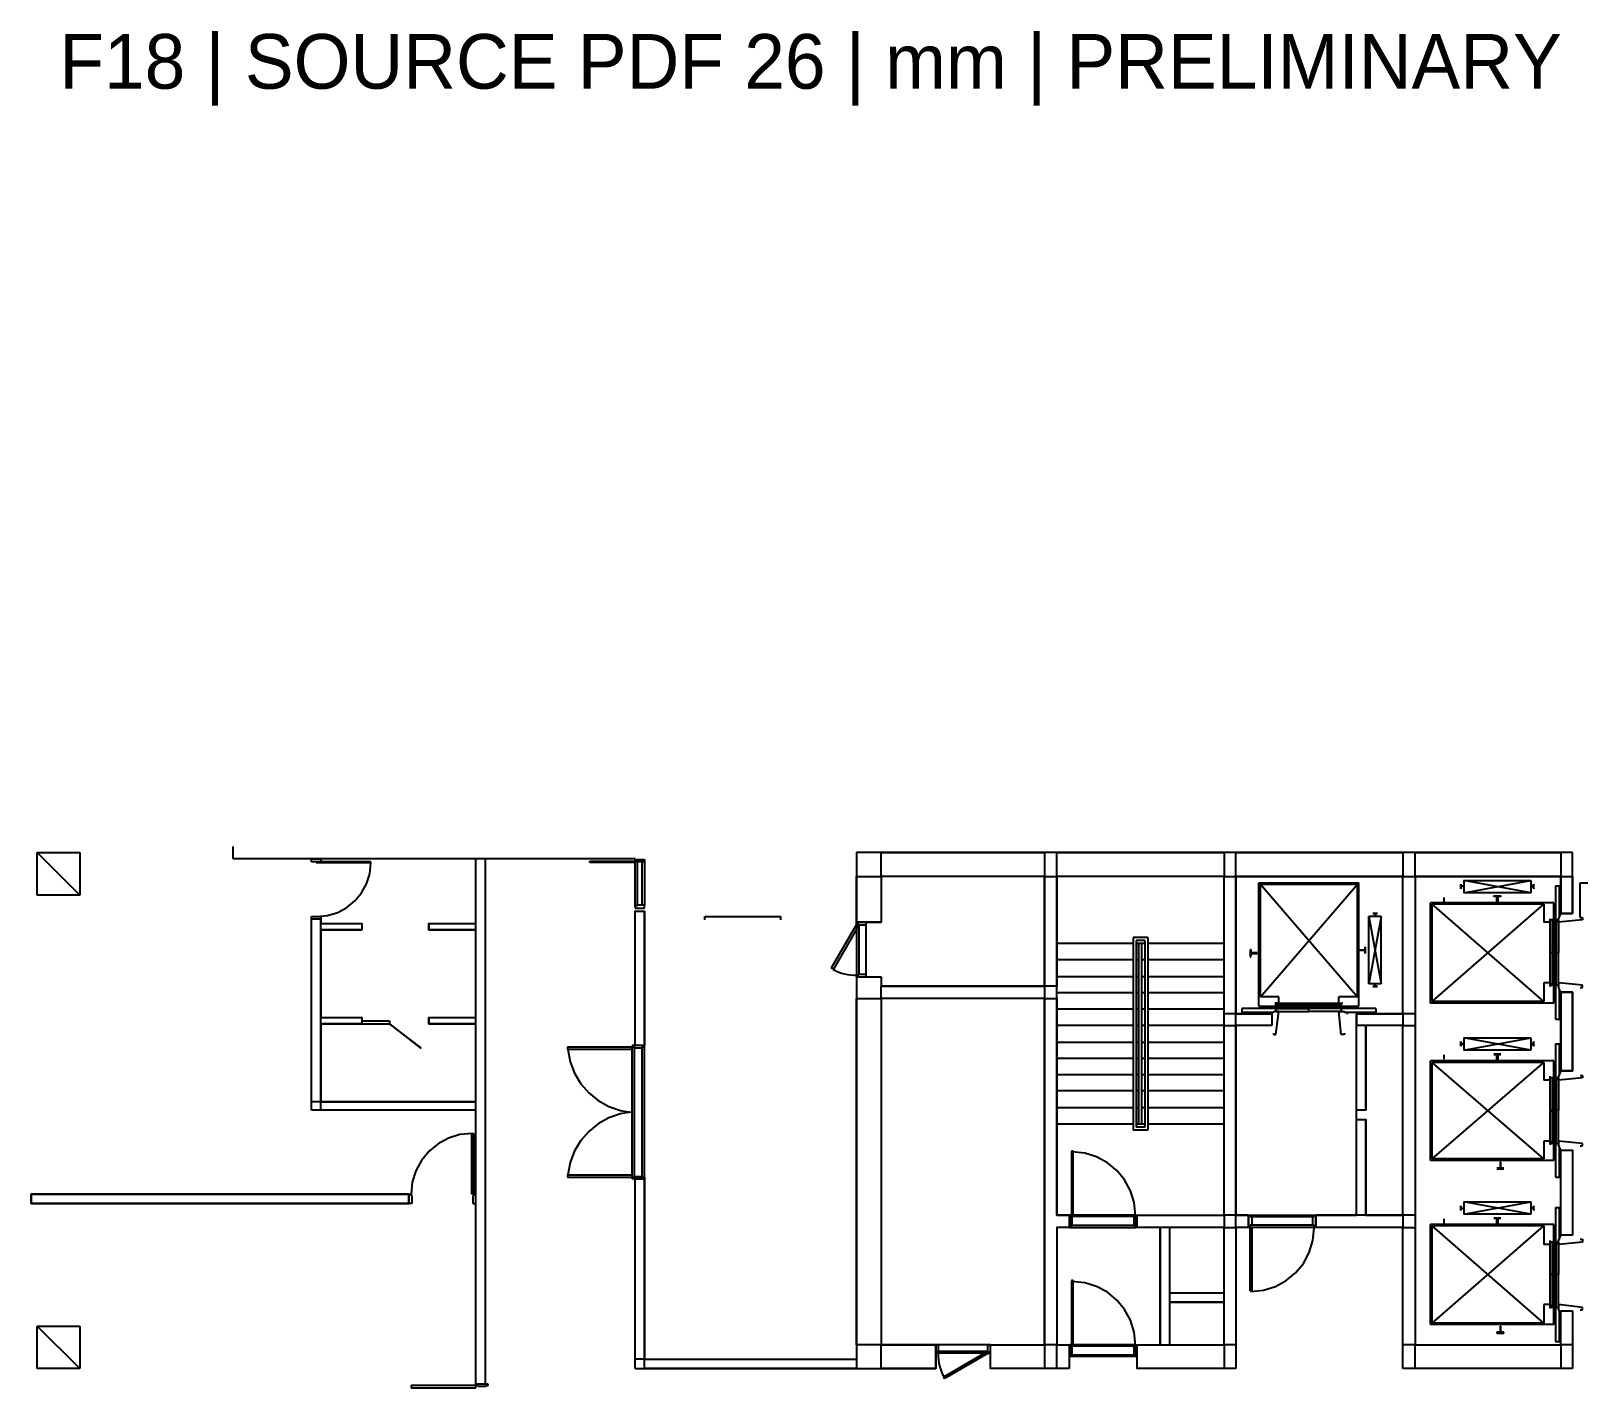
# Model space of a CAD drawing. Header units: millimetres. Extents: x -1062 to 473405, y -148599 to 38948.
# Drawn here: x 279535 to 305175, y -133395 to -111052 of the extents above; entities that cross this region are included whole.
import ezdxf

# ---------------------------------------------------------------- set-up
doc = ezdxf.new("R2010")
doc.units = ezdxf.units.MM
for name, color, linetype in [('COLUMN', 1, 'Continuous'), ('CORE_REF', 8, 'Continuous'), ('DOOR', 3, 'Continuous'), ('TITLE', 2, 'Continuous'), ('WALL', 7, 'Continuous'), ('WINDOW', 4, 'Continuous')]:
    doc.layers.add(name, color=color, linetype=linetype)

msp = doc.modelspace()

# ---------------------------------------------------------------- linework, layer by layer
at = {"layer": 'COLUMN'}
for p, q in [((280334.3, -125279), (279636.1, -124580.5)), ((279636.1, -124580.5), (280334.3, -124580.5)), ((279636.1, -125279), (279636.1, -124580.5)), ((280334.3, -124580.5), (280334.3, -125279)), ((280334.3, -125279), (279636.1, -125279)), ((280334.3, -133077.6), (279636.1, -132379.1)), ((279636.1, -132379.1), (280334.3, -132379.1)), ((279636.1, -133077.6), (279636.1, -132379.1)), ((280334.3, -132379.1), (280334.3, -133077.6)), ((280334.3, -133077.6), (279636.1, -133077.6))]:
    msp.add_line(p, q, dxfattribs=at)
at = {"layer": 'CORE_REF'}
for p, q in [((299754.9, -127108), (299754.9, -125075.8)), ((299754.9, -125075.8), (301405, -125075.8)), ((299780.3, -126955.6), (299780.3, -125101.2)), ((299780.3, -125101.2), (301379.6, -125101.2)), ((299780.3, -126955.6), (301379.6, -125101.2)), ((299780.3, -125101.2), (301379.6, -126955.6)), ((301379.6, -126955.6), (301379.6, -125101.2)), ((301405, -127108), (301405, -125075.8)), ((303080.5, -125177.4), (303080.5, -125101.2)), ((303080.5, -125101.2), (303080.5, -125126.6)), ((303131.3, -125037.7), (303131.3, -125240.9)), ((304235.6, -125240.9), (303131.3, -125037.7)), ((303131.3, -125037.7), (304235.6, -125037.7)), ((303131.3, -125240.9), (304235.6, -125037.7)), ((304235.6, -125037.7), (304235.6, -125240.9)), ((304286.4, -125101.2), (304273.7, -125126.6)), ((304286.4, -125177.4), (304286.4, -125101.2)), ((302801.3, -125317.1), (302801.3, -125393.3)), ((303080.5, -125126.6), (303093.2, -125126.6)), ((303093.2, -125139.3), (303080.5, -125139.3)), ((303080.5, -125139.3), (303080.5, -125177.4)), ((303105.9, -125126.6), (303093.2, -125126.6)), ((303105.9, -125139.3), (303093.2, -125139.3)), ((303105.9, -125126.6), (303131.3, -125126.6)), ((303131.3, -125139.3), (303105.9, -125139.3)), ((303131.3, -125126.6), (303131.3, -125139.3)), ((304235.6, -125240.9), (303131.3, -125240.9)), ((303626.3, -125304.4), (303626.3, -125291.7)), ((303626.3, -125291.7), (303740.6, -125291.7)), ((303677.1, -125304.4), (303626.3, -125304.4)), ((303677.1, -125342.5), (303677.1, -125304.4)), ((303677.1, -125406.1), (303677.1, -125342.5)), ((303740.6, -125304.4), (303689.8, -125304.4)), ((303689.8, -125304.4), (303689.8, -125342.5)), ((303689.8, -125342.5), (303689.8, -125406.1)), ((303740.6, -125291.7), (303740.6, -125304.4)), ((304261, -125126.6), (304235.6, -125126.6)), ((304235.6, -125126.6), (304235.6, -125139.3)), ((304235.6, -125139.3), (304261, -125139.3)), ((304273.7, -125126.6), (304261, -125126.6)), ((304261, -125139.3), (304273.7, -125139.3)), ((304273.7, -125139.3), (304286.4, -125177.4)), ((304641.8, -125126.6), (304641.8, -127323.9)), ((304641.8, -125126.6), (304730.6, -125126.6)), ((304705.3, -125634.7), (304705.3, -125126.6)), ((301773.1, -125634.7), (301570, -125634.7)), ((301570, -126739.7), (301570, -125634.7)), ((301773.1, -125634.7), (301570, -126739.7)), ((301570, -125634.7), (301773.1, -126739.7)), ((301633.5, -125583.9), (301709.6, -125583.9)), ((301671.6, -125583.9), (301633.5, -125583.9)), ((301671.6, -125583.9), (301671.6, -125609.3)), ((301684.3, -125583.9), (301671.6, -125583.9)), ((301671.6, -125609.3), (301671.6, -125634.7)), ((301709.6, -125583.9), (301684.3, -125583.9)), ((301773.1, -126739.7), (301773.1, -125634.7)), ((304616.4, -125406.1), (302585.5, -125406.1)), ((302585.5, -127057.2), (302585.5, -125406.1)), ((304451.4, -125431.5), (302610.9, -125431.5)), ((302610.9, -127031.8), (302610.9, -125431.5)), ((304451.4, -127031.8), (302610.9, -125431.5)), ((302610.9, -127031.8), (304451.4, -125431.5)), ((303689.8, -125406.1), (303677.1, -125406.1)), ((304451.4, -125431.5), (304451.4, -125723.6)), ((304616.4, -127057.2), (304616.4, -125406.1)), ((304730.6, -125583.9), (304692.6, -125660.1)), ((304552.9, -125723.6), (304451.4, -125723.6)), ((304552.9, -125723.6), (304552.9, -125672.8)), ((304552.9, -126231.6), (304552.9, -125685.5)), ((304591, -125685.5), (304552.9, -125685.5)), ((304591, -126231.6), (304591, -125685.5)), ((304654.5, -125685.5), (304654.5, -126231.6)), ((304654.5, -125685.5), (304692.6, -125685.5)), ((304692.6, -125723.6), (304692.6, -125660.1)), ((304692.6, -125660.1), (304705.3, -125660.1)), ((304692.6, -125685.5), (304692.6, -126231.6)), ((305086, -125685.5), (304692.6, -125723.6)), ((305048, -125647.4), (305086, -125647.4)), ((305086, -125647.4), (305086, -125685.5)), ((297685.9, -126079.2), (296429.3, -126079.2)), ((297927.1, -125977.6), (297685.9, -125977.6)), ((297685.9, -125977.6), (297685.9, -129152.9)), ((297876.3, -126028.4), (297736.7, -126028.4)), ((297736.7, -126028.4), (297736.7, -129102.1)), ((297876.3, -126079.2), (297736.7, -126079.2)), ((297774.7, -126079.2), (297774.7, -129051.3)), ((297825.5, -126079.2), (297825.5, -129051.3)), ((297876.3, -126079.2), (297863.6, -126079.2)), ((297876.3, -126028.4), (297876.3, -129102.1)), ((297927.1, -125977.6), (297927.1, -129152.9)), ((299183.7, -126079.2), (297927.1, -126079.2)), ((301506.6, -126180.8), (301506.6, -126130)), ((301506.6, -126130), (301506.6, -126244.3)), ((297685.9, -126345.9), (296429.3, -126345.9)), ((297774.7, -126345.9), (297736.7, -126345.9)), ((297876.3, -126345.9), (297825.5, -126345.9)), ((299183.7, -126345.9), (297927.1, -126345.9)), ((299628, -126180.8), (299615.3, -126180.8)), ((299615.3, -126180.8), (299615.3, -126295.1)), ((299615.3, -126295.1), (299628, -126295.1)), ((299628, -126231.6), (299628, -126180.8)), ((299640.7, -126231.6), (299628, -126231.6)), ((299628, -126282.4), (299628, -126244.3)), ((299628, -126244.3), (299640.7, -126244.3)), ((299691.4, -126231.6), (299640.7, -126231.6)), ((299640.7, -126244.3), (299691.4, -126244.3)), ((299729.5, -126231.6), (299691.4, -126231.6)), ((299691.4, -126244.3), (299729.5, -126244.3)), ((299729.5, -126244.3), (299729.5, -126231.6)), ((301392.3, -126193.5), (301392.3, -126180.8)), ((301392.3, -126180.8), (301430.4, -126180.8)), ((301430.4, -126193.5), (301392.3, -126193.5)), ((301430.4, -126180.8), (301455.8, -126180.8)), ((301455.8, -126193.5), (301430.4, -126193.5)), ((301455.8, -126180.8), (301468.5, -126180.8)), ((301468.5, -126193.5), (301455.8, -126193.5)), ((301468.5, -126180.8), (301493.9, -126180.8)), ((301493.9, -126193.5), (301468.5, -126193.5)), ((301493.9, -126180.8), (301506.6, -126180.8)), ((301506.6, -126193.5), (301493.9, -126193.5)), ((301506.6, -126244.3), (301506.6, -126193.5)), ((304552.9, -126765.1), (304552.9, -126231.6)), ((304591, -126231.6), (304552.9, -126231.6)), ((304591, -126765.1), (304591, -126231.6)), ((304654.5, -126765.1), (304654.5, -126231.6)), ((304692.6, -126231.6), (304654.5, -126231.6)), ((304692.6, -126765.1), (304692.6, -126231.6)), ((297685.9, -126625.4), (296429.3, -126625.4)), ((297774.7, -126625.4), (297736.7, -126625.4)), ((297876.3, -126625.4), (297825.5, -126625.4)), ((299183.7, -126625.4), (297927.1, -126625.4)), ((297685.9, -126892.1), (296429.3, -126892.1)), ((297774.7, -126892.1), (297736.7, -126892.1)), ((297876.3, -126892.1), (297825.5, -126892.1)), ((299183.7, -126892.1), (297927.1, -126892.1)), ((301773.1, -126739.7), (301570, -126739.7)), ((301671.6, -126777.8), (301633.5, -126777.8)), ((301709.6, -126790.5), (301633.5, -126790.5)), ((301671.6, -126765.1), (301671.6, -126739.7)), ((301671.6, -126777.8), (301671.6, -126765.1)), ((301684.3, -126777.8), (301671.6, -126777.8)), ((301709.6, -126777.8), (301684.3, -126777.8)), ((304451.4, -126727), (304451.4, -127031.8)), ((304552.9, -126727), (304451.4, -126727)), ((304552.9, -126727), (304552.9, -126790.5)), ((304591, -126765.1), (304552.9, -126765.1)), ((304654.5, -126765.1), (304692.6, -126765.1)), ((305086, -126765.1), (304692.6, -126727)), ((304692.6, -126727), (304692.6, -126803.2)), ((304692.6, -126803.2), (304705.3, -126803.2)), ((304730.6, -126879.4), (304692.6, -126803.2)), ((304705.3, -127323.9), (304705.3, -126815.9)), ((305048, -126803.2), (305086, -126803.2)), ((305086, -126803.2), (305086, -126765.1)), ((297685.9, -127158.8), (296429.3, -127158.8)), ((297774.7, -127158.8), (297736.7, -127158.8)), ((297876.3, -127158.8), (297825.5, -127158.8)), ((299183.7, -127158.8), (297927.1, -127158.8)), ((301684.3, -127146.1), (299475.6, -127146.1)), ((299475.6, -127146.1), (299475.6, -127235)), ((299754.9, -127108), (301405, -127108)), ((300084.9, -126955.6), (299780.3, -126955.6)), ((300084.9, -127057.2), (300021.4, -127057.2)), ((300034.1, -127057.2), (300580, -127057.2)), ((300034.1, -127095.3), (300034.1, -127057.2)), ((300034.1, -127095.3), (300580, -127095.3)), ((300034.1, -127146.1), (300580, -127146.1)), ((300034.1, -127146.1), (300034.1, -127196.9)), ((300084.9, -127057.2), (300084.9, -126955.6)), ((300580, -127057.2), (301113.1, -127057.2)), ((300580, -127095.3), (300580, -127057.2)), ((300580, -127095.3), (301113.1, -127095.3)), ((301113.1, -127146.1), (300580, -127146.1)), ((300580, -127196.9), (300580, -127146.1)), ((301379.6, -126955.6), (301075, -126955.6)), ((301075, -127057.2), (301075, -126955.6)), ((301075, -127057.2), (301138.5, -127057.2)), ((301113.1, -127095.3), (301113.1, -127057.2)), ((301113.1, -127146.1), (301113.1, -127196.9)), ((301684.3, -127146.1), (301684.3, -127235)), ((304616.4, -127057.2), (302585.5, -127057.2)), ((304451.4, -127031.8), (302610.9, -127031.8)), ((297685.9, -127425.6), (296429.3, -127425.6)), ((297774.7, -127425.6), (297736.7, -127425.6)), ((297876.3, -127425.6), (297825.5, -127425.6)), ((299183.7, -127425.6), (297927.1, -127425.6)), ((299475.6, -127209.6), (299996.1, -127209.6)), ((299932.6, -127235), (300008.8, -127196.9)), ((300084.9, -127196.9), (300008.8, -127196.9)), ((300008.8, -127196.9), (300008.8, -127209.6)), ((300034.1, -127196.9), (300580, -127196.9)), ((300034.1, -127578), (300084.9, -127196.9)), ((301113.1, -127196.9), (300580, -127196.9)), ((301113.1, -127578), (301075, -127196.9)), ((301075, -127196.9), (301151.1, -127196.9)), ((301151.1, -127196.9), (301151.1, -127209.6)), ((301227.3, -127235), (301151.1, -127196.9)), ((301163.8, -127209.6), (301684.3, -127209.6)), ((304641.8, -127323.9), (304730.6, -127323.9)), ((299996.1, -127552.6), (299996.1, -127578)), ((299996.1, -127578), (300034.1, -127578)), ((301163.8, -127578), (301113.1, -127578)), ((301163.8, -127552.6), (301163.8, -127578)), ((303131.3, -127628.8), (303131.3, -127832)), ((304235.6, -127832), (303131.3, -127628.8)), ((303131.3, -127628.8), (304235.6, -127628.8)), ((303131.3, -127832), (304235.6, -127628.8)), ((304235.6, -127628.8), (304235.6, -127832)), ((297685.9, -127705), (296429.3, -127705)), ((297774.7, -127705), (297736.7, -127705)), ((297876.3, -127705), (297825.5, -127705)), ((299183.7, -127705), (297927.1, -127705)), ((302801.3, -127908.2), (302801.3, -127984.4)), ((303080.5, -127768.5), (303080.5, -127692.3)), ((303080.5, -127692.3), (303080.5, -127730.4)), ((303080.5, -127730.4), (303093.2, -127730.4)), ((303093.2, -127743.1), (303080.5, -127743.1)), ((303080.5, -127743.1), (303080.5, -127768.5)), ((303105.9, -127730.4), (303093.2, -127730.4)), ((303105.9, -127743.1), (303093.2, -127743.1)), ((303105.9, -127730.4), (303131.3, -127730.4)), ((303131.3, -127743.1), (303105.9, -127743.1)), ((303131.3, -127730.4), (303131.3, -127743.1)), ((304235.6, -127832), (303131.3, -127832)), ((303626.3, -127895.5), (303740.6, -127895.5)), ((303677.1, -127908.2), (303626.3, -127908.2)), ((303677.1, -127946.3), (303677.1, -127908.2)), ((303740.6, -127908.2), (303689.8, -127908.2)), ((303689.8, -127908.2), (303689.8, -127946.3)), ((304261, -127730.4), (304235.6, -127730.4)), ((304235.6, -127730.4), (304235.6, -127743.1)), ((304235.6, -127743.1), (304261, -127743.1)), ((304273.7, -127730.4), (304261, -127730.4)), ((304261, -127743.1), (304273.7, -127743.1)), ((304286.4, -127692.3), (304273.7, -127730.4)), ((304273.7, -127743.1), (304286.4, -127768.5)), ((304286.4, -127768.5), (304286.4, -127692.3)), ((304641.8, -127730.4), (304641.8, -129927.7)), ((304641.8, -127730.4), (304730.6, -127730.4)), ((304705.3, -128238.4), (304705.3, -127730.4)), ((297685.9, -127971.7), (296429.3, -127971.7)), ((297774.7, -127971.7), (297736.7, -127971.7)), ((297876.3, -127971.7), (297825.5, -127971.7)), ((299183.7, -127971.7), (297927.1, -127971.7)), ((304616.4, -128009.8), (302585.5, -128009.8)), ((302585.5, -129648.3), (302585.5, -128009.8)), ((304451.4, -128035.2), (302610.9, -128035.2)), ((302610.9, -129622.9), (302610.9, -128035.2)), ((304451.4, -129622.9), (302610.9, -128035.2)), ((302610.9, -129622.9), (304451.4, -128035.2)), ((303677.1, -128009.8), (303677.1, -127946.3)), ((303689.8, -128009.8), (303677.1, -128009.8)), ((303689.8, -127946.3), (303689.8, -128009.8)), ((304451.4, -128035.2), (304451.4, -128327.3)), ((304616.4, -129648.3), (304616.4, -128009.8)), ((304730.6, -128174.9), (304692.6, -128263.8)), ((297685.9, -128238.4), (296429.3, -128238.4)), ((297774.7, -128238.4), (297736.7, -128238.4)), ((297876.3, -128238.4), (297825.5, -128238.4)), ((299183.7, -128238.4), (297927.1, -128238.4)), ((304552.9, -128327.3), (304451.4, -128327.3)), ((304552.9, -128327.3), (304552.9, -128263.8)), ((304552.9, -128822.7), (304552.9, -128289.2)), ((304591, -128289.2), (304552.9, -128289.2)), ((304591, -128822.7), (304591, -128289.2)), ((304654.5, -128289.2), (304654.5, -128822.7)), ((304654.5, -128289.2), (304692.6, -128289.2)), ((304692.6, -128327.3), (304692.6, -128263.8)), ((304692.6, -128263.8), (304705.3, -128263.8)), ((304692.6, -128289.2), (304692.6, -128822.7)), ((305086, -128289.2), (304692.6, -128327.3)), ((305048, -128251.1), (305086, -128251.1)), ((305086, -128251.1), (305086, -128289.2)), ((297685.9, -128505.2), (296429.3, -128505.2)), ((297774.7, -128505.2), (297736.7, -128505.2)), ((297876.3, -128505.2), (297825.5, -128505.2)), ((299183.7, -128505.2), (297927.1, -128505.2)), ((297685.9, -128784.6), (296429.3, -128784.6)), ((297774.7, -128784.6), (297736.7, -128784.6)), ((297876.3, -128784.6), (297825.5, -128784.6)), ((299183.7, -128784.6), (297927.1, -128784.6)), ((304552.9, -128822.7), (304591, -128822.7)), ((304552.9, -129368.9), (304552.9, -128835.4)), ((304552.9, -128835.4), (304591, -128835.4)), ((304591, -129368.9), (304591, -128835.4)), ((304654.5, -129368.9), (304654.5, -128822.7)), ((304692.6, -128822.7), (304654.5, -128822.7)), ((304692.6, -129368.9), (304692.6, -128822.7)), ((297685.9, -129051.3), (296429.3, -129051.3)), ((297927.1, -129152.9), (297685.9, -129152.9)), ((297774.7, -129051.3), (297736.7, -129051.3)), ((297876.3, -129102.1), (297736.7, -129102.1)), ((297876.3, -129051.3), (297774.7, -129051.3)), ((297876.3, -129051.3), (297863.6, -129051.3)), ((299183.7, -129051.3), (297927.1, -129051.3)), ((304451.4, -129330.8), (304451.4, -129622.9)), ((304552.9, -129330.8), (304451.4, -129330.8)), ((304552.9, -129330.8), (304552.9, -129394.3)), ((304591, -129368.9), (304552.9, -129368.9)), ((304654.5, -129368.9), (304692.6, -129368.9)), ((305086, -129368.9), (304692.6, -129330.8)), ((304692.6, -129330.8), (304692.6, -129394.3)), ((304692.6, -129394.3), (304705.3, -129394.3)), ((304730.6, -129483.2), (304692.6, -129394.3)), ((304705.3, -129927.7), (304705.3, -129419.7)), ((305048, -129407), (305086, -129407)), ((305086, -129407), (305086, -129368.9)), ((304616.4, -129648.3), (302585.5, -129648.3)), ((304451.4, -129622.9), (302610.9, -129622.9)), ((303740.6, -129673.7), (303727.9, -129673.7)), ((303727.9, -129673.7), (303727.9, -129737.2)), ((303727.9, -129737.2), (303727.9, -129775.3)), ((303740.6, -129737.2), (303740.6, -129673.7)), ((303740.6, -129775.3), (303740.6, -129737.2)), ((303727.9, -129775.3), (303677.1, -129775.3)), ((303677.1, -129788), (303791.3, -129788)), ((303791.3, -129775.3), (303740.6, -129775.3)), ((304641.8, -129927.7), (304730.6, -129927.7)), ((303080.5, -130473.9), (303080.5, -130397.7)), ((303080.5, -130397.7), (303080.5, -130423.1)), ((303080.5, -130423.1), (303093.2, -130435.8)), ((303093.2, -130435.8), (303080.5, -130435.8)), ((303080.5, -130435.8), (303080.5, -130473.9)), ((303093.2, -130435.8), (303105.9, -130435.8)), ((303105.9, -130435.8), (303131.3, -130435.8)), ((303131.3, -130334.2), (303131.3, -130537.4)), ((304235.6, -130537.4), (303131.3, -130334.2)), ((303131.3, -130334.2), (304235.6, -130334.2)), ((303131.3, -130537.4), (304235.6, -130334.2)), ((304235.6, -130334.2), (304235.6, -130537.4)), ((304261, -130435.8), (304235.6, -130435.8)), ((304273.7, -130435.8), (304261, -130435.8)), ((304286.4, -130397.7), (304273.7, -130423.1)), ((304273.7, -130423.1), (304273.7, -130435.8)), ((304273.7, -130435.8), (304286.4, -130473.9)), ((304286.4, -130473.9), (304286.4, -130397.7)), ((304641.8, -130423.1), (304641.8, -132633.1)), ((304641.8, -130423.1), (304730.6, -130423.1)), ((304705.3, -130943.8), (304705.3, -130423.1)), ((304616.4, -130702.5), (302585.5, -130702.5)), ((302585.5, -132353.7), (302585.5, -130702.5)), ((304451.4, -130727.9), (302610.9, -130727.9)), ((302610.9, -132328.3), (302610.9, -130727.9)), ((304451.4, -132328.3), (302610.9, -130727.9)), ((302610.9, -132328.3), (304451.4, -130727.9)), ((302801.3, -130613.6), (302801.3, -130689.8)), ((304235.6, -130537.4), (303131.3, -130537.4)), ((303677.1, -130600.9), (303626.3, -130600.9)), ((303626.3, -130600.9), (303740.6, -130600.9)), ((303677.1, -130613.6), (303677.1, -130600.9)), ((303677.1, -130639), (303677.1, -130613.6)), ((303677.1, -130651.7), (303677.1, -130639)), ((303677.1, -130702.5), (303677.1, -130651.7)), ((303677.1, -130715.2), (303677.1, -130702.5)), ((303689.8, -130715.2), (303677.1, -130715.2)), ((303740.6, -130600.9), (303689.8, -130600.9)), ((303689.8, -130600.9), (303689.8, -130613.6)), ((303689.8, -130613.6), (303689.8, -130639)), ((303689.8, -130639), (303689.8, -130651.7)), ((303689.8, -130651.7), (303689.8, -130702.5)), ((303689.8, -130702.5), (303689.8, -130715.2)), ((304451.4, -130727.9), (304451.4, -131032.7)), ((304616.4, -132353.7), (304616.4, -130702.5)), ((304552.9, -131032.7), (304552.9, -130969.2)), ((304552.9, -131528.1), (304552.9, -130994.6)), ((304591, -130994.6), (304552.9, -130994.6)), ((304591, -131528.1), (304591, -130994.6)), ((304654.5, -130994.6), (304654.5, -131528.1)), ((304654.5, -130994.6), (304692.6, -130994.6)), ((304730.6, -130880.3), (304692.6, -130956.5)), ((304692.6, -131032.7), (304692.6, -130956.5)), ((304692.6, -130956.5), (304705.3, -130956.5)), ((304692.6, -130994.6), (304692.6, -131528.1)), ((305086, -130994.6), (304692.6, -131032.7)), ((305048, -130943.8), (305086, -130943.8)), ((305086, -130943.8), (305086, -130994.6)), ((304552.9, -131032.7), (304451.4, -131032.7)), ((304552.9, -132074.2), (304552.9, -131528.1)), ((304591, -131528.1), (304552.9, -131528.1)), ((304591, -132074.2), (304591, -131528.1)), ((304654.5, -132074.2), (304654.5, -131528.1)), ((304692.6, -131528.1), (304654.5, -131528.1)), ((304692.6, -132074.2), (304692.6, -131528.1)), ((304451.4, -132023.4), (304451.4, -132328.3)), ((304552.9, -132023.4), (304451.4, -132023.4)), ((304552.9, -132023.4), (304552.9, -132086.9)), ((305086, -132074.2), (304692.6, -132023.4)), ((304692.6, -132023.4), (304692.6, -132099.6)), ((304591, -132074.2), (304552.9, -132074.2)), ((304654.5, -132074.2), (304692.6, -132074.2)), ((304692.6, -132099.6), (304705.3, -132099.6)), ((304730.6, -132175.8), (304692.6, -132099.6)), ((304705.3, -132633.1), (304705.3, -132125)), ((305048, -132112.3), (305086, -132112.3)), ((305086, -132112.3), (305086, -132074.2)), ((304616.4, -132353.7), (302585.5, -132353.7)), ((304451.4, -132328.3), (302610.9, -132328.3)), ((303727.9, -132480.7), (303677.1, -132480.7)), ((303677.1, -132480.7), (303677.1, -132493.4)), ((303677.1, -132493.4), (303791.3, -132493.4)), ((303740.6, -132379.1), (303727.9, -132379.1)), ((303727.9, -132379.1), (303727.9, -132442.6)), ((303727.9, -132442.6), (303727.9, -132468)), ((303727.9, -132468), (303727.9, -132480.7)), ((303740.6, -132442.6), (303740.6, -132379.1)), ((303740.6, -132468), (303740.6, -132442.6)), ((303740.6, -132480.7), (303740.6, -132468)), ((303791.3, -132480.7), (303740.6, -132480.7)), ((303791.3, -132493.4), (303791.3, -132480.7)), ((304641.8, -132633.1), (304730.6, -132633.1))]:
    msp.add_line(p, q, dxfattribs=at)
at = {"layer": 'DOOR'}
for p, q in [((284154.9, -124682.1), (284307.2, -124682.1)), ((284154.9, -124732.9), (284154.9, -124682.1)), ((284307.2, -124732.9), (284154.9, -124732.9)), ((284231.1, -124732.9), (284231.1, -124745.6)), ((285132.3, -124732.9), (284231.1, -124732.9)), ((284231.1, -124745.6), (285132.3, -124745.6)), ((284307.2, -124682.1), (284307.2, -124732.9)), ((285112.4, -124928), (285132.2, -124749.1)), ((285132.3, -124745.6), (285132.3, -124732.9)), ((288737.2, -124720.2), (289486.1, -124720.2)), ((288737.2, -124745.6), (288737.2, -124720.2)), ((289486.1, -124745.6), (288737.2, -124745.6)), ((289486.1, -124720.2), (289486.1, -124694.8)), ((289486.1, -124694.8), (289638.4, -124694.8)), ((289486.1, -124720.2), (289486.1, -124745.6)), ((289524.1, -124720.2), (289486.1, -124720.2)), ((289486.1, -125469.6), (289486.1, -124745.6)), ((289524.1, -124732.9), (289524.1, -124720.2)), ((289524.1, -125444.2), (289524.1, -124732.9)), ((289638.4, -124732.9), (289524.1, -124732.9)), ((289600.3, -125444.2), (289600.3, -124732.9)), ((289638.4, -124694.8), (289638.4, -124732.9)), ((289638.4, -124720.2), (289638.4, -125444.2)), ((284976, -125244.9), (285059.1, -125094.5)), ((285059.1, -125094.5), (285112.4, -124928)), ((284734.6, -125483.8), (284866.7, -125375.9)), ((284866.7, -125375.9), (284976, -125244.9)), ((284154.9, -125634.7), (284307.2, -125634.7)), ((284154.9, -125672.8), (284154.9, -125634.7)), ((284237.4, -125634.7), (284416.4, -125616.7)), ((284307.2, -125634.7), (284307.2, -125672.8)), ((284416.4, -125616.7), (284583.4, -125565.3)), ((284583.4, -125565.3), (284734.6, -125483.8)), ((289486.1, -125456.9), (289486.1, -125495)), ((289524.1, -125456.9), (289486.1, -125456.9)), ((289486.1, -125495), (289638.4, -125495)), ((289638.4, -125444.2), (289524.1, -125444.2)), ((289524.1, -125444.2), (289524.1, -125456.9)), ((289638.4, -125495), (289638.4, -125444.2)), ((293129, -125761.7), (292710.2, -126485.7)), ((293167.1, -125774.4), (292748.2, -126498.4)), ((293129, -125723.6), (293281.3, -125723.6)), ((293129, -125761.7), (293129, -125723.6)), ((293167.1, -125761.7), (293129, -125761.7)), ((293129, -125761.7), (293167.1, -125774.4)), ((293129, -125761.7), (293129, -126600)), ((293167.1, -125774.4), (293167.1, -125761.7)), ((293281.3, -125774.4), (293167.1, -125774.4)), ((293167.1, -125774.4), (293167.1, -126600)), ((293281.3, -125723.6), (293281.3, -125774.4)), ((293281.3, -125774.4), (293281.3, -126587.3)), ((292748.2, -126498.4), (292710.2, -126485.7)), ((292744.9, -126503.9), (292790, -126527.5)), ((292790, -126527.5), (292836.5, -126547.8)), ((292836.5, -126547.8), (292884.2, -126564.8)), ((292884.2, -126564.8), (292932.9, -126578.5)), ((292932.9, -126578.5), (292982.4, -126588.9)), ((292982.4, -126588.9), (293032.6, -126595.9)), ((293032.6, -126595.9), (293083.2, -126599.5)), ((293083.2, -126599.5), (293134.1, -126599.6)), ((293167.1, -126600), (293129, -126600)), ((293129, -126600), (293129, -126625.4)), ((293129, -126625.4), (293281.3, -126625.4)), ((293281.3, -126587.3), (293167.1, -126587.3)), ((293167.1, -126587.3), (293167.1, -126600)), ((293281.3, -126587.3), (293281.3, -126625.4)), ((288369.1, -127781.2), (289435.3, -127781.2)), ((288369.1, -127781.2), (288369.1, -127819.3)), ((288369.1, -127819.3), (289435.3, -127819.3)), ((288374.2, -127819.9), (288412.5, -128024.9)), ((289638.4, -127755.8), (289435.3, -127755.8)), ((289435.3, -127755.8), (289435.3, -127781.2)), ((289435.3, -127781.2), (289473.4, -127781.2)), ((289435.3, -129927.7), (289435.3, -127781.2)), ((289473.4, -127781.2), (289473.4, -127793.9)), ((289473.4, -127793.9), (289600.3, -127793.9)), ((289473.4, -129915), (289473.4, -127793.9)), ((289600.3, -127793.9), (289600.3, -127781.2)), ((289600.3, -127781.2), (289638.4, -127781.2)), ((289600.3, -129915), (289600.3, -127793.9)), ((289638.4, -127781.2), (289638.4, -127755.8)), ((289638.4, -129927.7), (289638.4, -127781.2)), ((288412.5, -128024.9), (288485.1, -128215)), ((288485.1, -128215), (288588.4, -128387)), ((288588.4, -128387), (288719.1, -128537.5)), ((288719.1, -128537.5), (288873.8, -128663.3)), ((288873.8, -128663.3), (289049.1, -128760.9)), ((289049.1, -128948), (288873.8, -129045.6)), ((289049.1, -128760.9), (289241.4, -128827.2)), ((289241.4, -128881.8), (289049.1, -128948)), ((289241.4, -128827.2), (289447.4, -128858.6)), ((289447.4, -128850.3), (289241.4, -128881.8)), ((286598.1, -129224.3), (286408.7, -129283.1)), ((286801.5, -129203.7), (286598.1, -129224.3)), ((286795.1, -129203.7), (286820.5, -129203.7)), ((286795.1, -130207.1), (286795.1, -129203.7)), ((286820.5, -129203.7), (286820.5, -130207.1)), ((288719.1, -129171.4), (288588.4, -129321.9)), ((288873.8, -129045.6), (288719.1, -129171.4)), ((286237.2, -129376.2), (286087.9, -129499.5)), ((286408.7, -129283.1), (286237.2, -129376.2)), ((288588.4, -129321.9), (288485.1, -129493.9)), ((285964.7, -129648.9), (285871.6, -129820.5)), ((286087.9, -129499.5), (285964.7, -129648.9)), ((288412.5, -129684), (288374.2, -129889)), ((288485.1, -129493.9), (288412.5, -129684)), ((296670.4, -129495.9), (296670.4, -130550.1)), ((296695.8, -129495.9), (296670.4, -129495.9)), ((296887.8, -129529.9), (296676.8, -129508.6)), ((296695.8, -130550.1), (296695.8, -129495.9)), ((297084.4, -129590.9), (296887.8, -129529.9)), ((297262.3, -129687.5), (297084.4, -129590.9)), ((297417.3, -129815.5), (297262.3, -129687.5)), ((285871.6, -129820.5), (285812.8, -130010)), ((288369.1, -129889.6), (289435.3, -129889.6)), ((288369.1, -129889.6), (288369.1, -129927.7)), ((288369.1, -129927.7), (289435.3, -129927.7)), ((289435.3, -129927.7), (289473.4, -129927.7)), ((289435.3, -129953.1), (289435.3, -129927.7)), ((289638.4, -129953.1), (289435.3, -129953.1)), ((289473.4, -129927.7), (289473.4, -129915)), ((289473.4, -129915), (289600.3, -129915)), ((289600.3, -129915), (289600.3, -129927.7)), ((289600.3, -129927.7), (289638.4, -129927.7)), ((289638.4, -129927.7), (289638.4, -129953.1)), ((297545.1, -129970.6), (297417.3, -129815.5)), ((297641.7, -130148.6), (297545.1, -129970.6)), ((285754.3, -130207.1), (285792.3, -130207.1)), ((285812.8, -130010), (285792.3, -130213.5)), ((285792.3, -130207.1), (285792.3, -130232.5)), ((285792.3, -130232.5), (285805, -130232.5)), ((285805, -130232.5), (285805, -130359.6)), ((286820.5, -130207.1), (286795.1, -130207.1)), ((286820.5, -130232.5), (286807.8, -130232.5)), ((286807.8, -130232.5), (286807.8, -130359.6)), ((286858.6, -130207.1), (286820.5, -130207.1)), ((286820.5, -130207.1), (286820.5, -130232.5)), ((286858.6, -130359.6), (286858.6, -130207.1)), ((297702.7, -130345.2), (297641.7, -130148.6)), ((285805, -130359.6), (285754.3, -130359.6)), ((286807.8, -130359.6), (286858.6, -130359.6)), ((297724, -130556.4), (297702.7, -130345.2)), ((296670.4, -130550.1), (296645.1, -130550.1)), ((296645.1, -130550.1), (296645.1, -130753.3)), ((296645.1, -130753.3), (296670.4, -130753.3)), ((296670.4, -130550.1), (296695.8, -130550.1)), ((296670.4, -130575.5), (296670.4, -130550.1)), ((296683.1, -130575.5), (296670.4, -130575.5)), ((296670.4, -130753.3), (296670.4, -130715.2)), ((296670.4, -130715.2), (296683.1, -130715.2)), ((296670.4, -130753.3), (297711.3, -130753.3)), ((296683.1, -130715.2), (296683.1, -130575.5)), ((297698.6, -130575.5), (296683.1, -130575.5)), ((296683.1, -130715.2), (297698.6, -130715.2)), ((297711.3, -130550.1), (296695.8, -130550.1)), ((297711.3, -130575.5), (297698.6, -130575.5)), ((297698.6, -130575.5), (297698.6, -130715.2)), ((297698.6, -130715.2), (297711.3, -130715.2)), ((297736.7, -130550.1), (297711.3, -130550.1)), ((297711.3, -130550.1), (297711.3, -130575.5)), ((297711.3, -130715.2), (297711.3, -130753.3)), ((297711.3, -130753.3), (297736.7, -130753.3)), ((297736.7, -130753.3), (297736.7, -130550.1)), ((299589.9, -130753.3), (299589.9, -130550.1)), ((299589.9, -130550.1), (299615.3, -130550.1)), ((299615.3, -130753.3), (299589.9, -130753.3)), ((299615.3, -130550.1), (299615.3, -130575.5)), ((299615.3, -130550.1), (300668.8, -130550.1)), ((299615.3, -130575.5), (299640.7, -130575.5)), ((299640.7, -130715.2), (299615.3, -130715.2)), ((299615.3, -130715.2), (299615.3, -130753.3)), ((299615.3, -131794.8), (299615.3, -130753.3)), ((299615.3, -130753.3), (299640.7, -130753.3)), ((299640.7, -130575.5), (299640.7, -130715.2)), ((299640.7, -130575.5), (300643.4, -130575.5)), ((300643.4, -130715.2), (299640.7, -130715.2)), ((299640.7, -130753.3), (299640.7, -131794.8)), ((300668.8, -130753.3), (299640.7, -130753.3)), ((300643.4, -130715.2), (300643.4, -130575.5)), ((300643.4, -130575.5), (300668.8, -130575.5)), ((300668.8, -130715.2), (300643.4, -130715.2)), ((300647.5, -130970.8), (300668.8, -130759.6)), ((300668.8, -130575.5), (300668.8, -130550.1)), ((300668.8, -130550.1), (300694.2, -130550.1)), ((300668.8, -130753.3), (300668.8, -130715.2)), ((300694.2, -130753.3), (300668.8, -130753.3)), ((300586.5, -131167.5), (300647.5, -130970.8)), ((300490, -131345.5), (300586.5, -131167.5)), ((300207.1, -131628.5), (300362.1, -131500.6)), ((300362.1, -131500.6), (300490, -131345.5)), ((296670.4, -131629.7), (296670.4, -132683.9)), ((296695.8, -131629.7), (296670.4, -131629.7)), ((296887.8, -131663.7), (296676.8, -131642.4)), ((296695.8, -132683.9), (296695.8, -131629.7)), ((297084.4, -131724.7), (296887.8, -131663.7)), ((297262.3, -131821.3), (297084.4, -131724.7)), ((299621.6, -131807.5), (299832.7, -131786.2)), ((299832.7, -131786.2), (300029.2, -131725.2)), ((300029.2, -131725.2), (300207.1, -131628.5)), ((297417.3, -131949.3), (297262.3, -131821.3)), ((297545.1, -132104.4), (297417.3, -131949.3)), ((299640.7, -131794.8), (299615.3, -131794.8)), ((297641.7, -132282.4), (297545.1, -132104.4)), ((297702.7, -132479.1), (297641.7, -132282.4)), ((297724, -132690.2), (297702.7, -132479.1)), ((294436.4, -132823.6), (294436.4, -132683.9)), ((294474.5, -132683.9), (294436.4, -132683.9)), ((294474.5, -132798.2), (294461.8, -132798.2)), ((294461.8, -132798.2), (294461.8, -132823.6)), ((295286.9, -132798.2), (294461.8, -132798.2)), ((295286.9, -132683.9), (294474.5, -132683.9)), ((294474.5, -132683.9), (294474.5, -132798.2)), ((295286.9, -132798.2), (294563.4, -133217.4)), ((295337.6, -132683.9), (295286.9, -132683.9)), ((295286.9, -132683.9), (295286.9, -132798.2)), ((295286.9, -132798.2), (295299.6, -132798.2)), ((295299.6, -132823.6), (295286.9, -132798.2)), ((295299.6, -132798.2), (295299.6, -132823.6)), ((295337.6, -132823.6), (295337.6, -132683.9)), ((296670.4, -132683.9), (296645.1, -132683.9)), ((296645.1, -132683.9), (296645.1, -132874.4)), ((296670.4, -132683.9), (296695.8, -132683.9)), ((296670.4, -132709.3), (296670.4, -132683.9)), ((296683.1, -132709.3), (296670.4, -132709.3)), ((296683.1, -132849), (296683.1, -132709.3)), ((297698.6, -132709.3), (296683.1, -132709.3)), ((297711.3, -132683.9), (296695.8, -132683.9)), ((297711.3, -132709.3), (297698.6, -132709.3)), ((297698.6, -132709.3), (297698.6, -132849)), ((297736.7, -132683.9), (297711.3, -132683.9)), ((297711.3, -132683.9), (297711.3, -132709.3)), ((297736.7, -132874.4), (297736.7, -132683.9)), ((294461.8, -132823.6), (294436.4, -132823.6)), ((295299.6, -132823.6), (294461.8, -132823.6)), ((294474.9, -132831.2), (294475, -132882.2)), ((294475, -132882.2), (294478.6, -132932.8)), ((294478.6, -132932.8), (294485.6, -132983)), ((294485.6, -132983), (294495.9, -133032.6)), ((294495.9, -133032.6), (294509.7, -133081.3)), ((295299.6, -132823.6), (294576.1, -133242.8)), ((295299.6, -132823.6), (295337.6, -132823.6)), ((296645.1, -132874.4), (296670.4, -132874.4)), ((296670.4, -132874.4), (296670.4, -132849)), ((296670.4, -132849), (296683.1, -132849)), ((296670.4, -132874.4), (297711.3, -132874.4)), ((296683.1, -132849), (297698.6, -132849)), ((297698.6, -132849), (297711.3, -132849)), ((297711.3, -132849), (297711.3, -132874.4)), ((297711.3, -132874.4), (297736.7, -132874.4)), ((294509.7, -133081.3), (294526.7, -133129)), ((294526.7, -133129), (294547, -133175.5)), ((294547, -133175.5), (294570.5, -133220.7)), ((294563.4, -133217.4), (294576.1, -133242.8)), ((286858.6, -133357.1), (285792.3, -133357.1)), ((285792.3, -133357.1), (285792.3, -133395.2)), ((285792.3, -133395.2), (286858.6, -133395.2)), ((287061.7, -133331.7), (286858.6, -133331.7)), ((286858.6, -133331.7), (286858.6, -133357.1)), ((286858.6, -133357.1), (286896.6, -133357.1)), ((286858.6, -133395.2), (286858.6, -133357.1)), ((286896.6, -133357.1), (286896.6, -133369.8)), ((286896.6, -133369.8), (287023.6, -133369.8)), ((287023.6, -133369.8), (287023.6, -133357.1)), ((287023.6, -133357.1), (287061.7, -133357.1)), ((287061.7, -133357.1), (287061.7, -133331.7))]:
    msp.add_line(p, q, dxfattribs=at)
at = {"layer": 'WALL'}
for p, q in [((282860.2, -124682.1), (282860.2, -124478.9)), ((304921, -124580.5), (293129, -124580.5)), ((293129, -124580.5), (293129, -125723.6)), ((304921, -125583.9), (304921, -124580.5)), ((289486.1, -124682.1), (282860.2, -124682.1)), ((286858.6, -133331.7), (286858.6, -124682.1)), ((287010.9, -124682.1), (287010.9, -133331.7)), ((293535.2, -124974.2), (293535.2, -125723.6)), ((296226.2, -124974.2), (293535.2, -124974.2)), ((296226.2, -124974.2), (296226.2, -126777.8)), ((296429.3, -130550.1), (296429.3, -124974.2)), ((299183.7, -124974.2), (296429.3, -124974.2)), ((299183.7, -130550.1), (299183.7, -124974.2)), ((299374.1, -124974.2), (302128.5, -124974.2)), ((299374.1, -127235), (299374.1, -124974.2)), ((302128.5, -127235), (302128.5, -124974.2)), ((302331.6, -124974.2), (302331.6, -132683.9)), ((302331.6, -124974.2), (304730.6, -124974.2)), ((304730.6, -124974.2), (304730.6, -125583.9)), ((305048, -125647.4), (305048, -125075.8)), ((305048, -125075.8), (305174.9, -125075.8)), ((289486.1, -127755.8), (289486.1, -125545.8)), ((289638.4, -127755.8), (289638.4, -125545.8)), ((290628.5, -125634.7), (291885.1, -125634.7)), ((290628.5, -125685.5), (290628.5, -125634.7)), ((291885.1, -125685.5), (291885.1, -125634.7)), ((304730.6, -125583.9), (304921, -125583.9)), ((284154.9, -128822.7), (284154.9, -125672.8)), ((284154.9, -125672.8), (284307.2, -125672.8)), ((284307.2, -128683), (284307.2, -125672.8)), ((284307.2, -125749), (284980, -125749)), ((284307.2, -125850.6), (284980, -125850.6)), ((284980, -125749), (284980, -125850.6)), ((286084.3, -125749), (286084.3, -125850.6)), ((286084.3, -125749), (286858.6, -125749)), ((286084.3, -125850.6), (286858.6, -125850.6)), ((293129, -125723.6), (293535.2, -125723.6)), ((293129, -126625.4), (293129, -133077.6)), ((293129, -126625.4), (293535.2, -126625.4)), ((293535.2, -126625.4), (293535.2, -126777.8)), ((296226.2, -126777.8), (293535.2, -126777.8)), ((304921, -126879.4), (304730.6, -126879.4)), ((304730.6, -126879.4), (304730.6, -128174.9)), ((304921, -128174.9), (304921, -126879.4)), ((293535.2, -126981), (293535.2, -132683.9)), ((296226.2, -126981), (293535.2, -126981)), ((296226.2, -126981), (296226.2, -132683.9)), ((284307.2, -127298.5), (284980, -127298.5)), ((284307.2, -127400.2), (284980, -127400.2)), ((284980, -127298.5), (284980, -127400.2)), ((286084.3, -127298.5), (286084.3, -127400.2)), ((286084.3, -127298.5), (286858.6, -127298.5)), ((286084.3, -127400.2), (286858.6, -127400.2)), ((299970.7, -127235), (299374.1, -127235)), ((299970.7, -127425.6), (299374.1, -127425.6)), ((299374.1, -130550.1), (299374.1, -127425.6)), ((299970.7, -127235), (299970.7, -127425.6)), ((302128.5, -127235), (301366.9, -127235)), ((301366.9, -127235), (301366.9, -127425.6)), ((302128.5, -127425.6), (301366.9, -127425.6)), ((301366.9, -130550.1), (301366.9, -127425.6)), ((301519.3, -128822.7), (301519.3, -127425.6)), ((302128.5, -130550.1), (302128.5, -127425.6)), ((289638.4, -127755.8), (289486.1, -127755.8)), ((304730.6, -128174.9), (304921, -128174.9)), ((286858.6, -128683), (284307.2, -128683)), ((286858.6, -128822.7), (284154.9, -128822.7)), ((301519.3, -130550.1), (301519.3, -128975.1)), ((304730.6, -129483.2), (304921, -129483.2)), ((304730.6, -130880.3), (304730.6, -129483.2)), ((304921, -129483.2), (304921, -130880.3)), ((289486.1, -133077.6), (289486.1, -129953.1)), ((289638.4, -129953.1), (289486.1, -129953.1)), ((289638.4, -132925.2), (289638.4, -129953.1)), ((285754.3, -130207.1), (279534.6, -130207.1)), ((279534.6, -130207.1), (279534.6, -130359.6)), ((285754.3, -130359.6), (285754.3, -130207.1)), ((279534.6, -130359.6), (285754.3, -130359.6)), ((296632.4, -130550.1), (296429.3, -130550.1)), ((296632.4, -130753.3), (296429.3, -130753.3)), ((296429.3, -130753.3), (296429.3, -132683.9)), ((296632.4, -130550.1), (296632.4, -130753.3)), ((297749.4, -130550.1), (299183.7, -130550.1)), ((297749.4, -130753.3), (297749.4, -130550.1)), ((299183.7, -130753.3), (297749.4, -130753.3)), ((298130.2, -130753.3), (298130.2, -132683.9)), ((298282.5, -130753.3), (298282.5, -132683.9)), ((299183.7, -132683.9), (299183.7, -130753.3)), ((299577.2, -130550.1), (299374.1, -130550.1)), ((299577.2, -130753.3), (299374.1, -130753.3)), ((299374.1, -130753.3), (299374.1, -133077.6)), ((299577.2, -130550.1), (299577.2, -130753.3)), ((300694.2, -130550.1), (300694.2, -130753.3)), ((302128.5, -130550.1), (300694.2, -130550.1)), ((302128.5, -130753.3), (300694.2, -130753.3)), ((302128.5, -133077.6), (302128.5, -130753.3)), ((304921, -130880.3), (304730.6, -130880.3)), ((298282.5, -131832.9), (299183.7, -131832.9)), ((298282.5, -131985.3), (299183.7, -131985.3)), ((304730.6, -132683.9), (304730.6, -132125)), ((304730.6, -132125), (304921, -132125)), ((304921, -132125), (304921, -133077.6)), ((294436.4, -132683.9), (293535.2, -132683.9)), ((294436.4, -133077.6), (294436.4, -132683.9)), ((295337.6, -133077.6), (295337.6, -132683.9)), ((295337.6, -132683.9), (296226.2, -132683.9)), ((296429.3, -132683.9), (296632.4, -132683.9)), ((296632.4, -132683.9), (296632.4, -133077.6)), ((297749.4, -132683.9), (299183.7, -132683.9)), ((297749.4, -133077.6), (297749.4, -132683.9)), ((302331.6, -132683.9), (304730.6, -132683.9)), ((289638.4, -132925.2), (293129, -132925.2)), ((289486.1, -133077.6), (293129, -133077.6)), ((293129, -133077.6), (294436.4, -133077.6)), ((296632.4, -133077.6), (295337.6, -133077.6)), ((299374.1, -133077.6), (297749.4, -133077.6)), ((304921, -133077.6), (302128.5, -133077.6)), ((287010.9, -133331.7), (286858.6, -133331.7))]:
    msp.add_line(p, q, dxfattribs=at)
for points in [[(293535.2, -124974.2), (293535.2, -124580.5), (296226.2, -124580.5), (296226.2, -124974.2), (293535.2, -124974.2)], [(299183.7, -124580.5), (299183.7, -124974.2), (296429.3, -124974.2), (296429.3, -124580.5), (299183.7, -124580.5)], [(302128.5, -124974.2), (299374.1, -124974.2), (299374.1, -124580.5), (302128.5, -124580.5), (302128.5, -124974.2)], [(304730.6, -124580.5), (304730.6, -124974.2), (302331.6, -124974.2), (302331.6, -124580.5), (304730.6, -124580.5)], [(286858.6, -128683), (286858.6, -127400.2), (286084.3, -127400.2), (286084.3, -127298.5), (286858.6, -127298.5), (286858.6, -125850.6), (286084.3, -125850.6), (286084.3, -125749), (286858.6, -125749), (286858.6, -124682.1), (286860, -124682.1), (286860, -124680), (287010, -124680), (287010, -124682.1), (287010.9, -124682.1), (287010.9, -133331.7), (286858.6, -133331.7), (286858.6, -128822.7), (284307.2, -128822.7), (284307.2, -128683), (286858.6, -128683)], [(293535.2, -124974.2), (293535.2, -125723.6), (293129, -125723.6), (293129, -124974.2), (293535.2, -124974.2)], [(296429.3, -124974.2), (296429.3, -126777.8), (296226.2, -126777.8), (296226.2, -124974.2), (296429.3, -124974.2)], [(299374.1, -124974.2), (299374.1, -127235), (299183.7, -127235), (299183.7, -124974.2), (299374.1, -124974.2)], [(302128.5, -127235), (302128.5, -124974.2), (302331.6, -124974.2), (302331.6, -127235), (302128.5, -127235)], [(304921, -125583.9), (304730.6, -125583.9), (304730.6, -124974.2), (304921, -124974.2), (304921, -125583.9)], [(289638.4, -125545.8), (289638.4, -127755.8), (289486.1, -127755.8), (289486.1, -125545.8), (289638.4, -125545.8)], [(284154.9, -125672.8), (284307.2, -125672.8), (284307.2, -125749), (284980, -125749), (284980, -125750), (284980, -125850), (284980, -125850.6), (284307.2, -125850.6), (284307.2, -127298.5), (284980, -127298.5), (284980, -127300), (284980, -127400), (284980, -127400.2), (284307.2, -127400.2), (284307.2, -128683), (284154.9, -128683), (284154.9, -125672.8)], [(296226.2, -126777.8), (296226.2, -126981), (293535.2, -126981), (293535.2, -126777.8), (296226.2, -126777.8)], [(304920, -128174.9), (304920, -128175), (304730, -128175), (304730, -126880), (304730.6, -126880), (304730.6, -126879.4), (304921, -126879.4), (304921, -128174.9), (304920, -128174.9)], [(293535.2, -132683.9), (293129, -132683.9), (293129, -126981), (293535.2, -126981), (293535.2, -132683.9)], [(296226.2, -126981), (296429.3, -126981), (296429.3, -130550.1), (296632.4, -130550.1), (296632.4, -130753.3), (296429.3, -130753.3), (296429.3, -132683.9), (296226.2, -132683.9), (296226.2, -130753.3), (296226.2, -130550.1), (296226.2, -126981)], [(299374.1, -130550.1), (299183.7, -130550.1), (299183.7, -127425.6), (299374.1, -127425.6), (299374.1, -130550.1)], [(299970.7, -127425.6), (299374.1, -127425.6), (299374.1, -127235), (299970.7, -127235), (299970.7, -127425.6)], [(302128.5, -127235), (302128.5, -127425.6), (301519.3, -127425.6), (301519.3, -128822.7), (301366.9, -128822.7), (301366.9, -127425.6), (301366.9, -127235), (302128.5, -127235)], [(302331.6, -127425.6), (302331.6, -130550.1), (302128.5, -130550.1), (302128.5, -127425.6), (302331.6, -127425.6)], [(302128.5, -130550.1), (302128.5, -130753.3), (300694.2, -130753.3), (300694.2, -130550.1), (301366.9, -130550.1), (301366.9, -128975.1), (301519.3, -128975.1), (301519.3, -130550.1), (302128.5, -130550.1)], [(304921, -130880.3), (304730.6, -130880.3), (304730.6, -130880), (304730, -130880), (304730, -129485), (304730.6, -129485), (304730.6, -129483.2), (304921, -129483.2), (304921, -130880.3)], [(289638.4, -129953.1), (289638.4, -132925.2), (289486.1, -132925.2), (289486.1, -129953.1), (289638.4, -129953.1)], [(279535, -130360), (279535, -130359.6), (279534.6, -130359.6), (279534.6, -130207.1), (279535, -130207.1), (279535, -130205), (285755, -130205), (285755, -130360), (279535, -130360)], [(298130.2, -130755), (298130.2, -130753.3), (297749.4, -130753.3), (297749.4, -130550.1), (299183.7, -130550.1), (299183.7, -130753.3), (299374.1, -130753.3), (299374.1, -132683.9), (299183.7, -132683.9), (299183.7, -133077.6), (297749.4, -133077.6), (297749.4, -132683.9), (298130, -132683.9), (298130, -130755), (298130.2, -130755)], [(298282.5, -130753.3), (298282.5, -131832.9), (299183.7, -131832.9), (299183.7, -130753.3), (298282.5, -130753.3)], [(299374.1, -130550.1), (299577.2, -130550.1), (299577.2, -130753.3), (299374.1, -130753.3), (299374.1, -130550.1)], [(302331.6, -132683.9), (302128.5, -132683.9), (302128.5, -130753.3), (302331.6, -130753.3), (302331.6, -132683.9)], [(299183.7, -131985.3), (298282.5, -131985.3), (298282.5, -132683.9), (299183.7, -132683.9), (299183.7, -131985.3)], [(304921, -132125), (304921, -132683.9), (304730.6, -132683.9), (304730.6, -132125), (304921, -132125)], [(294436.4, -132683.9), (294436.4, -133077.6), (293535.2, -133077.6), (293535.2, -132683.9), (294436.4, -132683.9)], [(296226.2, -133077.6), (295337.6, -133077.6), (295337.6, -132683.9), (296226.2, -132683.9), (296226.2, -133077.6)], [(296632.4, -133077.6), (296429.3, -133077.6), (296429.3, -132683.9), (296632.4, -132683.9), (296632.4, -133077.6)], [(304730.6, -132683.9), (304730.6, -133077.6), (302331.6, -133077.6), (302331.6, -132683.9), (304730.6, -132683.9)], [(293129, -132925.2), (293129, -133077.6), (289638.4, -133077.6), (289638.4, -132925.2), (293129, -132925.2)]]:
    msp.add_lwpolyline(points, close=True, dxfattribs=at)
at = {"layer": 'WINDOW'}
for p, q in [((284980, -127349.4), (285436.9, -127349.4)), ((284980, -127400.2), (285436.9, -127400.2)), ((285436.9, -127349.4), (285436.9, -127400.2)), ((285957.3, -127793.9), (285436.9, -127400.2)), ((285436.9, -127400.2), (285944.7, -127793.9)), ((286084.3, -127400.2), (286084.3, -127349.4)), ((285944.7, -127793.9), (285957.3, -127793.9))]:
    msp.add_line(p, q, dxfattribs=at)

# ---------------------------------------------------------------- texts
at = {"layer": 'TITLE'}
msp.add_text('F18 | SOURCE PDF 26 | mm | PRELIMINARY', height=900, dxfattribs=at).set_placement((280000, -112000))

doc.saveas('drawing.dxf')
